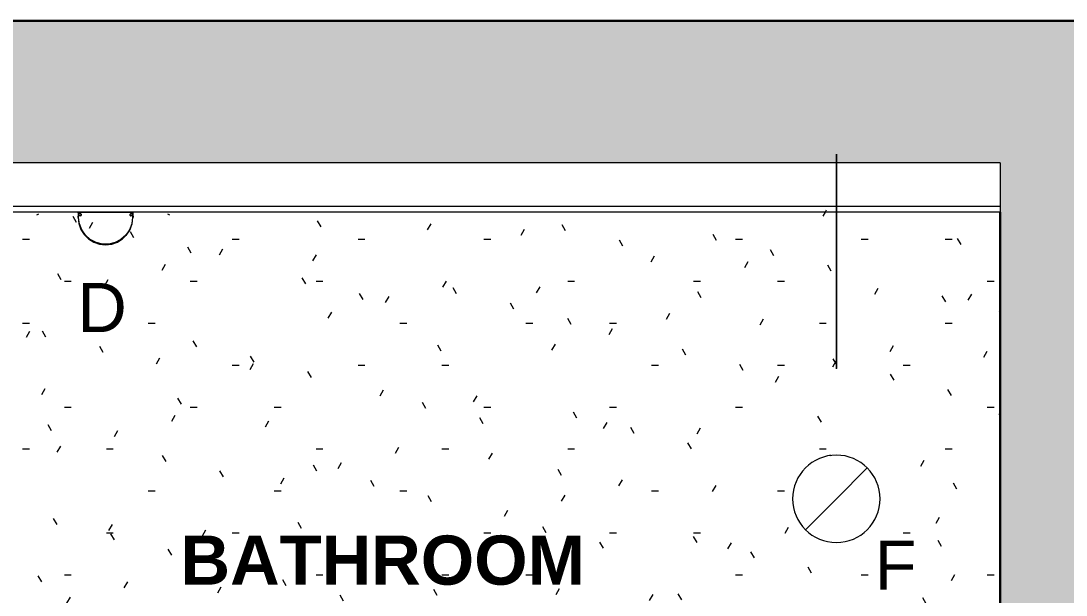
# Model space of a CAD drawing. Header units: inches. Extents: x -529 to 1015, y -2066 to -1239.
# Drawn here: x 595.1 to 690.8, y -1737.5 to -1685 of the extents above; entities that cross this region are included whole.
import ezdxf

# ---------------------------------------------------------------- set-up
doc = ezdxf.new("R2010")
doc.units = ezdxf.units.IN
doc.header["$MEASUREMENT"] = 0
doc.linetypes.add('IMPORT-HIDDEN', pattern=[0.5625, 0.375, -0.1875])
for name, color, linetype, lineweight in [('A-AREA-IDEN', 2, 'Continuous', 9), ('A-CLNG', 13, 'Continuous', 18), ('A-CLNG-PATT', 13, 'Continuous', 18), ('A-WALL', 113, 'Continuous', 18), ('A-WALL-PATT', 111, 'Continuous', 18), ('E-LITE-EQPM', 33, 'Continuous', 9), ('E-LITE-EQPM-IDEN', 33, 'Continuous', 9), ('G-IMPT', 8, 'Continuous', 9), ('I-WALL', 2, 'Continuous', 18), ('P-SANR-FIXT', 6, 'Continuous', 9)]:
    doc.layers.add(name, color=color, linetype=linetype, lineweight=lineweight)
doc.styles.add('Arial', font='arial.ttf', dxfattribs={"height": 4.5})
doc.styles.add('Swis721 Lt BT_B', font='', dxfattribs={"height": 4.5})
doc.styles.get('Swis721 Lt BT_B').set_extended_font_data('Swis721 Lt BT', bold=True)
pattern_1 = [(0, (0, 0), (15.36, 3.84), [0.634, -10.886, 0.634, -10.886, -61.44]), (0, (0, 0), (15.36, 3.84), [-23.04, 0.634, -22.406, 0.634, -10.886, -26.88]), (0, (0, 0), (15.36, 3.84), [-57.6, 0.634, -7.046, 0.634, -18.566]), (120, (5.76, 1.92), (-11.0055376, 11.38215), [0.634, -10.886, 0.634, -10.886, -61.44]), (120, (5.76, 1.92), (-11.0055376, 11.38215), [-23.04, 0.634, -22.406, 0.634, -10.886, -26.88]), (120, (5.76, 1.92), (-11.0055376, 11.38215), [-57.6, 0.634, -7.046, 0.634, -18.566]), (240, (7.68, 9.6), (-4.3544624, -15.22215), [0.634, -10.886, 0.634, -10.886, -61.44]), (240, (7.68, 9.6), (-4.3544624, -15.22215), [-23.04, 0.634, -22.406, 0.634, -10.886, -26.88]), (240, (7.68, 9.6), (-4.3544624, -15.22215), [-57.6, 0.634, -7.046, 0.634, -18.566])]

# ---------------------------------------------------------------- blocks, each defined once
blk = doc.blocks.new('Downlight - Recessed Can - 8_ Incandescent - 120V-6101284-2ND FLOOR - RCP')
at = {"layer": 'E-LITE-EQPM'}
for q in [(2.828, 2.828), (-2.828, -2.828)]:
    blk.add_line((0, 0), q, dxfattribs=at)
for start, end in [(360, 180), (0, 180), (180, 360), (180, 360)]:
    blk.add_arc((0, 0), 4, start, end, dxfattribs=at)
blk = doc.blocks.new('Family1 - Shower head - side view_dwg-5853304-2ND FLOOR - RCP')
at = {"layer": 'G-IMPT'}
for p, q in [((114.065, 0), (119.762, 0)), ((114.065, 0), (114.104, 0)), ((114.065, 0), (119.762, 0)), ((119.723, 0), (114.104, 0)), ((116.244, 0), (116.245, 0)), ((116.244, 0), (116.303, 0)), ((116.284, 0), (116.244, 0)), ((116.245, 0), (116.244, 0)), ((116.244, 0), (116.244, 0)), ((116.244, 0), (116.244, 0)), ((116.245, 0), (116.246, 0)), ((116.245, 0), (116.245, 0)), ((116.245, 0), (116.245, 0)), ((116.245, 0), (116.245, 0)), ((116.245, 0), (116.245, 0)), ((116.245, 0), (116.245, 0)), ((116.245, 0), (116.245, 0)), ((116.245, 0), (116.245, 0)), ((116.245, 0), (116.245, 0)), ((116.246, 0), (116.245, 0)), ((116.246, 0), (116.246, 0)), ((116.246, 0), (116.246, 0)), ((116.303, 0), (116.304, 0)), ((116.304, 0), (116.303, 0)), ((116.304, 0), (116.303, 0)), ((116.343, 0), (116.303, 0)), ((116.307, 0), (116.304, 0)), ((116.31, 0), (116.306, 0)), ((116.319, 0), (116.306, 0)), ((116.313, 0), (116.308, 0)), ((116.319, 0), (116.311, 0)), ((116.318, 0), (116.319, 0)), ((116.441, 0), (116.441, 0)), ((116.442, 0), (116.441, 0)), ((116.442, 0), (116.441, 0)), ((116.441, 0), (116.441, 0)), ((116.441, 0), (116.441, 0)), ((116.441, 0), (116.442, 0)), ((116.441, 0), (116.442, 0)), ((116.441, 0), (116.441, 0)), ((116.441, 0), (116.441, 0)), ((116.444, 0), (116.441, 0)), ((116.441, 0), (116.441, 0)), ((116.441, 0), (117.386, 0)), ((116.461, 0), (116.441, 0)), ((116.441, 0), (116.465, 0)), ((116.441, 0), (116.465, 0)), ((116.442, 0), (116.442, 0)), ((116.442, 0), (116.442, 0)), ((116.442, 0), (116.442, 0)), ((116.442, 0), (116.442, 0)), ((116.442, 0), (116.442, 0)), ((116.442, 0), (116.443, 0)), ((116.443, 0), (116.442, 0)), ((116.442, 0), (116.443, 0)), ((116.443, 0), (116.442, 0)), ((116.444, 0), (116.443, 0)), ((116.444, 0), (116.443, 0)), ((116.443, 0), (116.444, 0)), ((116.443, 0), (116.444, 0)), ((116.444, 0), (116.443, 0)), ((116.444, 0), (116.443, 0)), ((116.445, 0), (116.443, 0)), ((116.444, 0), (116.444, 0)), ((116.444, 0), (116.445, 0)), ((116.444, 0), (116.444, 0)), ((116.444, 0), (116.444, 0)), ((116.444, 0), (116.444, 0)), ((116.444, 0), (116.444, 0)), ((116.445, 0), (116.444, 0)), ((116.444, 0), (116.444, 0)), ((116.444, 0), (116.445, 0)), ((116.445, 0), (116.444, 0)), ((116.448, 0), (116.445, 0)), ((116.445, 0), (116.446, 0)), ((116.445, 0), (116.445, 0)), ((116.445, 0), (116.445, 0)), ((116.449, 0), (116.446, 0)), ((116.447, 0), (116.446, 0)), ((116.446, 0), (116.447, 0)), ((116.448, 0), (116.446, 0)), ((116.447, 0), (116.448, 0)), ((116.448, 0), (116.447, 0)), ((116.447, 0), (116.447, 0)), ((116.447, 0), (116.447, 0)), ((116.447, 0), (116.448, 0)), ((116.448, 0), (116.447, 0)), ((116.449, 0), (116.447, 0)), ((116.447, 0), (116.454, 0)), ((116.448, 0), (116.449, 0)), ((116.448, 0), (116.449, 0)), ((116.449, 0), (116.448, 0)), ((116.448, 0), (116.448, 0)), ((116.448, 0), (116.448, 0)), ((116.449, 0), (116.448, 0)), ((116.448, 0), (116.448, 0)), ((116.448, 0), (116.448, 0)), ((116.448, 0), (116.449, 0)), ((116.449, 0), (116.448, 0)), ((116.448, 0), (116.448, 0)), ((116.448, 0), (116.448, 0)), ((116.448, 0), (116.449, 0)), ((116.449, 0), (116.45, 0)), ((116.451, 0), (116.449, 0)), ((116.451, 0), (116.449, 0)), ((116.449, 0), (116.451, 0)), ((116.451, 0), (116.449, 0)), ((116.449, 0), (116.451, 0)), ((116.455, 0), (116.449, 0)), ((116.449, 0), (116.455, 0)), ((116.454, 0), (116.449, 0)), ((116.45, 0), (116.452, 0)), ((116.452, 0), (116.451, 0)), ((116.452, 0), (116.451, 0)), ((116.451, 0), (116.452, 0)), ((116.451, 0), (116.452, 0)), ((116.454, 0), (116.452, 0)), ((116.452, 0), (116.453, 0)), ((116.453, 0), (116.452, 0)), ((116.452, 0), (116.453, 0)), ((116.452, 0), (116.453, 0)), ((116.453, 0), (116.452, 0)), ((116.453, 0), (116.453, 0)), ((116.454, 0), (116.453, 0)), ((116.454, 0), (116.453, 0)), ((116.453, 0), (116.453, 0)), ((116.453, 0), (116.455, 0)), ((116.455, 0), (116.453, 0)), ((116.453, 0), (116.455, 0)), ((116.453, 0), (116.455, 0)), ((116.455, 0), (116.453, 0)), ((116.456, 0), (116.454, 0)), ((116.454, 0), (116.456, 0)), ((116.456, 0), (116.454, 0)), ((116.455, 0), (116.456, 0)), ((116.455, 0), (116.457, 0)), ((116.455, 0), (116.455, 0)), ((116.455, 0), (116.455, 0)), ((116.456, 0), (116.455, 0)), ((116.455, 0), (116.456, 0)), ((116.455, 0), (116.455, 0)), ((116.455, 0), (116.455, 0)), ((116.456, 0), (116.455, 0)), ((116.455, 0), (116.456, 0)), ((116.456, 0), (116.455, 0)), ((116.455, 0), (116.456, 0)), ((116.455, 0), (116.457, 0)), ((116.456, 0), (116.456, 0)), ((116.456, 0), (116.457, 0)), ((116.456, 0), (116.457, 0)), ((116.457, 0), (116.456, 0)), ((116.457, 0), (116.456, 0)), ((116.456, 0), (116.457, 0)), ((116.457, 0), (116.456, 0)), ((116.456, 0), (116.457, 0)), ((116.456, 0), (116.458, 0)), ((116.458, 0), (116.456, 0)), ((116.456, 0), (116.458, 0)), ((116.457, 0), (116.458, 0)), ((116.458, 0), (116.457, 0)), ((116.457, 0), (116.458, 0)), ((116.457, 0), (116.457, 0)), ((116.457, 0), (116.457, 0)), ((116.457, 0), (116.459, 0)), ((116.459, 0), (116.458, 0)), ((116.458, 0), (116.459, 0)), ((116.459, 0), (116.458, 0)), ((116.459, 0), (116.459, 0)), ((116.459, 0), (116.459, 0)), ((116.46, 0), (116.459, 0)), ((116.461, 0), (116.459, 0)), ((116.459, 0), (116.459, 0)), ((116.459, 0), (116.459, 0)), ((116.463, 0), (116.461, 0)), ((116.461, 0), (116.463, 0)), ((116.462, 0), (116.463, 0)), ((116.463, 0), (116.463, 0)), ((116.463, 0), (116.463, 0)), ((116.463, 0), (116.464, 0)), ((116.466, 0), (116.463, 0)), ((116.463, 0), (116.467, 0)), ((116.464, 0), (116.465, 0)), ((116.465, 0), (116.466, 0)), ((117.362, 0), (116.465, 0)), ((116.466, 0), (116.473, 0)), ((116.47, 0), (116.467, 0)), ((116.47, 0), (116.467, 0)), ((116.467, 0), (116.476, 0)), ((116.47, 0), (116.467, 0)), ((116.47, 0), (116.473, 0)), ((116.47, 0), (116.473, 0)), ((116.47, 0), (116.474, 0)), ((116.474, 0), (116.47, 0)), ((116.473, 0), (116.478, 0)), ((116.478, 0), (116.473, 0)), ((116.485, 0), (116.476, 0)), ((116.488, 0), (116.478, 0)), ((116.478, 0), (116.481, 0)), ((116.482, 0), (116.481, 0)), ((116.482, 0), (116.481, 0)), ((116.484, 0), (116.482, 0)), ((116.484, 0), (116.482, 0)), ((116.487, 0), (116.484, 0)), ((116.487, 0), (116.484, 0)), ((116.485, 0), (116.492, 0)), ((116.487, 0), (116.49, 0)), ((116.492, 0), (116.488, 0)), ((116.49, 0), (116.491, 0)), ((116.49, 0), (116.492, 0)), ((116.491, 0), (116.493, 0)), ((116.492, 0), (116.494, 0)), ((116.493, 0), (116.493, 0)), ((116.493, 0), (116.497, 0)), ((116.494, 0), (116.496, 0)), ((116.496, 0), (116.497, 0)), ((116.497, 0), (116.497, 0)), ((117.319, 0), (116.507, 0)), ((118.291, 0), (116.507, 0)), ((118.291, 0), (116.507, 0)), ((117.319, 0), (116.507, 0)), ((116.511, 0), (117.316, 0)), ((116.539, 0), (116.511, 0)), ((116.539, 0), (116.511, 0)), ((116.539, 0), (116.536, 0)), ((116.539, 0), (117.288, 0)), ((117.102, 0), (116.725, 0)), ((117.316, 0), (117.288, 0)), ((117.316, 0), (117.288, 0)), ((117.291, 0), (117.288, 0)), ((117.291, 0), (117.288, 0)), ((118.291, 0), (117.319, 0)), ((118.291, 0), (117.319, 0)), ((117.362, 0), (117.386, 0)), ((117.362, 0), (117.386, 0)), ((117.386, 0), (117.366, 0)), ((117.524, 0), (117.484, 0)), ((117.524, 0), (117.583, 0)), ((117.583, 0), (117.543, 0)), ((118.291, 0), (128.413, 0)), ((128.413, 0), (118.291, 0)), ((118.291, 0), (128.413, 0)), ((128.413, 0), (118.291, 0)), ((119.723, 0), (119.762, 0)), ((125.893, 0), (125.823, 0)), ((125.823, 0), (125.893, 0)), ((125.903, 0), (125.823, 0)), ((125.823, 0), (125.903, 0)), ((125.823, 0), (125.853, 0)), ((125.853, 0), (125.823, 0)), ((125.835, 0), (125.823, 0)), ((126.801, 0), (125.823, 0)), ((125.823, 0), (125.854, 0)), ((126.65, 0), (125.835, 0)), ((125.854, 0), (125.863, 0)), ((127.504, 0), (125.893, 0)), ((125.893, 0), (127.615, 0)), ((126.801, 0), (125.903, 0)), ((127.512, 0), (125.903, 0)), ((126.801, 0), (126.65, 0)), ((132.519, 0), (126.801, 0)), ((132.519, 0), (126.801, 0)), ((127.504, 0), (127.615, 0)), ((127.504, 0), (127.574, 0)), ((127.803, 0), (127.512, 0)), ((127.53, 0), (127.52, 0)), ((127.52, 0), (127.53, 0)), ((127.52, 0), (127.53, 0)), ((127.53, 0), (127.52, 0)), ((127.52, 0), (127.53, 0)), ((127.53, 0), (127.52, 0)), ((127.53, 0), (127.52, 0)), ((127.53, 0), (127.61, 0)), ((127.61, 0), (127.53, 0)), ((127.61, 0), (127.53, 0)), ((127.53, 0), (127.61, 0)), ((127.53, 0), (127.61, 0)), ((127.53, 0), (127.61, 0)), ((127.553, 0), (127.544, 0)), ((127.574, 0), (127.544, 0)), ((127.544, 0), (127.56, 0)), ((127.544, 0), (127.581, 0)), ((127.556, 0), (127.553, 0)), ((127.561, 0), (127.556, 0)), ((127.56, 0), (127.567, 0)), ((127.565, 0), (127.561, 0)), ((127.568, 0), (127.565, 0)), ((127.567, 0), (127.573, 0)), ((127.571, 0), (127.568, 0)), ((127.572, 0), (127.571, 0)), ((127.574, 0), (127.572, 0)), ((127.573, 0), (127.581, 0)), ((127.574, 0), (127.686, 0)), ((127.803, 0), (127.581, 0)), ((127.62, 0), (127.61, 0)), ((127.61, 0), (127.62, 0)), ((127.618, 0), (127.61, 0)), ((127.618, 0), (127.61, 0)), ((127.61, 0), (127.618, 0)), ((127.686, 0), (127.615, 0)), ((127.62, 0), (127.618, 0)), ((127.62, 0), (127.618, 0)), ((127.618, 0), (127.62, 0)), ((127.62, 0), (128.42, 0)), ((127.62, 0), (127.98, 0)), ((127.98, 0), (127.62, 0)), ((127.62, 0), (127.98, 0)), ((127.657, 0), (127.686, 0)), ((127.657, 0), (127.667, 0)), ((127.667, 0), (127.67, 0)), ((127.67, 0), (127.675, 0)), ((127.675, 0), (127.679, 0)), ((127.679, 0), (127.682, 0)), ((127.682, 0), (127.684, 0)), ((127.684, 0), (127.686, 0)), ((127.686, 0), (127.687, 0)), ((127.687, 0), (127.686, 0)), ((127.687, 0), (127.687, 0)), ((128.413, 0), (127.803, 0)), ((128.061, 0), (127.98, 0)), ((127.98, 0), (128.02, 0)), ((128.02, 0), (127.98, 0)), ((127.992, 0), (127.98, 0)), ((127.993, 0), (127.997, 0)), ((128.002, 0), (127.995, 0)), ((128.006, 0), (128.002, 0)), ((128.004, 0), (128.008, 0)), ((128.011, 0), (128.006, 0)), ((128.014, 0), (128.011, 0)), ((128.013, 0), (128.016, 0)), ((128.018, 0), (128.014, 0)), ((128.016, 0), (128.019, 0)), ((128.019, 0), (128.02, 0)), ((128.02, 0), (128.019, 0)), ((128.061, 0), (128.42, 0)), ((128.992, 0), (128.413, 0)), ((129.139, 0), (128.413, 0)), ((129.14, 0), (128.414, 0)), ((128.421, 0), (128.456, 0)), ((128.456, 0), (128.421, 0)), ((128.421, 0), (128.456, 0)), ((128.456, 0), (128.421, 0)), ((128.456, 0), (128.486, 0)), ((128.486, 0), (128.456, 0)), ((128.456, 0), (128.486, 0)), ((128.456, 0), (128.486, 0)), ((128.486, 0), (128.456, 0)), ((128.486, 0), (128.456, 0)), ((128.456, 0), (128.459, 0)), ((128.456, 0), (128.486, 0)), ((128.459, 0), (128.465, 0)), ((128.465, 0), (128.475, 0)), ((128.475, 0), (128.486, 0)), ((128.926, 0), (128.486, 0)), ((128.926, 0), (128.486, 0)), ((128.486, 0), (129.936, 0)), ((128.486, 0), (129.936, 0)), ((128.817, 0), (128.677, 0)), ((128.817, 0), (129.413, 0)), ((128.874, 0), (128.858, 0)), ((128.926, 0), (128.986, 0)), ((128.926, 0), (128.956, 0)), ((128.926, 0), (128.935, 0)), ((128.956, 0), (128.926, 0)), ((129.936, 0), (128.986, 0)), ((129.139, 0), (128.992, 0)), ((129.19, 0), (129.075, 0)), ((129.139, 0), (129.413, 0)), ((129.139, 0), (129.14, 0)), ((129.14, 0), (129.414, 0)), ((129.413, 0), (132.519, 0)), ((129.413, 0), (132.519, 0)), ((129.936, 0), (129.966, 0)), ((129.936, 0), (129.966, 0)), ((129.966, 0), (129.936, 0)), ((129.936, 0), (129.966, 0)), ((130.113, 0), (130.063, 0)), ((130.063, 0), (130.113, 0)), ((130.113, 0), (130.063, 0)), ((130.063, 0), (130.113, 0)), ((130.113, 0), (130.143, 0)), ((130.113, 0), (130.143, 0)), ((130.143, 0), (130.113, 0)), ((130.113, 0), (130.143, 0)), ((130.113, 0), (130.143, 0)), ((130.143, 0), (130.113, 0)), ((132.313, 0), (130.143, 0)), ((130.143, 0), (132.313, 0)), ((130.143, 0), (132.313, 0)), ((130.143, 0), (132.313, 0)), ((132.313, 0), (132.209, 0)), ((132.373, 0), (132.313, 0)), ((132.313, 0), (132.373, 0)), ((132.313, 0), (132.373, 0)), ((132.373, 0), (132.313, 0)), ((132.418, 0), (132.313, 0)), ((132.373, 0), (132.913, 0)), ((132.373, 0), (132.913, 0)), ((132.519, 0), (132.524, 0)), ((132.519, 0), (132.524, 0)), ((132.619, 0), (132.519, 0)), ((132.522, 0), (132.519, 0)), ((132.519, 0), (132.524, 0)), ((132.524, 0), (132.522, 0)), ((132.524, 0), (132.538, 0)), ((132.524, 0), (132.538, 0)), ((132.529, 0), (132.524, 0)), ((132.524, 0), (132.538, 0)), ((132.534, 0), (132.529, 0)), ((132.541, 0), (132.534, 0)), ((132.538, 0), (132.56, 0)), ((132.538, 0), (132.56, 0)), ((132.538, 0), (132.56, 0)), ((132.548, 0), (132.541, 0)), ((132.557, 0), (132.548, 0)), ((132.566, 0), (132.557, 0)), ((132.56, 0), (132.59, 0)), ((132.56, 0), (132.58, 0)), ((132.56, 0), (132.58, 0)), ((132.576, 0), (132.566, 0)), ((132.586, 0), (132.576, 0)), ((132.58, 0), (132.59, 0)), ((132.58, 0), (132.59, 0)), ((132.597, 0), (132.586, 0)), ((132.59, 0), (132.593, 0)), ((132.59, 0), (132.626, 0)), ((132.59, 0), (132.626, 0)), ((132.593, 0), (132.626, 0)), ((132.619, 0), (132.597, 0)), ((132.619, 0), (132.759, 0)), ((132.619, 0), (132.913, 0)), ((132.619, 0), (132.913, 0)), ((132.626, 0), (132.668, 0)), ((132.626, 0), (132.668, 0)), ((132.626, 0), (132.668, 0)), ((132.668, 0), (132.713, 0)), ((132.668, 0), (132.713, 0)), ((132.668, 0), (132.713, 0)), ((132.713, 0), (132.759, 0)), ((132.713, 0), (132.759, 0)), ((132.713, 0), (132.759, 0)), ((132.913, 0), (132.759, 0)), ((132.913, 0), (132.759, 0)), ((133.713, 0), (132.913, 0)), ((133.713, 0), (132.913, 0)), ((132.93, 0), (132.913, 0)), ((132.913, 0), (132.93, 0)), ((132.913, 0), (133.713, 0)), ((133.713, 0), (132.913, 0)), ((132.913, 0), (133.713, 0)), ((133.713, 0), (132.913, 0)), ((133.356, 0), (132.93, 0)), ((133.356, 0), (132.93, 0)), ((133.356, 0), (133.36, 0)), ((133.36, 0), (133.356, 0)), ((133.36, 0), (133.363, 0)), ((133.363, 0), (133.36, 0)), ((133.363, 0), (133.364, 0)), ((133.364, 0), (133.363, 0)), ((133.364, 0), (133.43, 0)), ((133.43, 0), (133.364, 0)), ((133.43, 0), (133.43, 0)), ((133.43, 0), (133.43, 0)), ((133.434, 0), (133.43, 0)), ((133.434, 0), (133.43, 0)), ((133.454, 0), (133.434, 0)), ((133.434, 0), (133.454, 0)), ((133.454, 0), (133.461, 0)), ((133.461, 0), (133.454, 0))]:
    blk.add_line(p, q, dxfattribs=at)
at = {"layer": 'G-IMPT', "flags": 128}
for points in [[(116.687, 0), (116.431, 0), (116.244, 0)], [(116.244, 0), (116.574, 0), (116.687, 0)], [(116.244, 0), (116.244, 0), (116.244, 0)], [(116.284, 0), (116.402, 0), (116.694, 0), (117.133, 0)], [(116.284, 0), (116.303, 0), (116.418, 0), (116.916, 0), (116.913, 0), (116.285, 0)], [(117.524, 0), (117.323, 0), (116.917, 0), (116.913, 0), (116.504, 0), (116.303, 0)], [(116.313, 0), (116.304, 0), (116.304, 0)], [(116.304, 0), (116.304, 0), (116.319, 0)], [(116.304, 0), (116.319, 0), (116.318, 0), (116.319, 0)], [(116.318, 0), (116.318, 0), (116.304, 0), (116.304, 0), (116.304, 0)], [(116.304, 0), (116.304, 0), (116.308, 0), (116.318, 0), (116.319, 0)], [(116.913, 0), (116.916, 0), (117.169, 0), (117.425, 0), (117.478, 0), (117.524, 0), (117.478, 0), (117.425, 0), (117.169, 0), (116.913, 0), (116.305, 0), (116.349, 0), (116.402, 0), (116.658, 0), (116.913, 0), (116.916, 0)], [(116.344, 0), (116.917, 0), (117.291, 0), (117.395, 0), (117.398, 0), (117.484, 0), (117.398, 0), (117.394, 0), (117.291, 0), (116.913, 0), (116.917, 0), (116.536, 0), (116.434, 0), (116.429, 0), (116.343, 0)], [(116.444, 0), (116.441, 0), (116.444, 0)], [(116.442, 0), (116.442, 0), (116.441, 0), (116.441, 0)], [(116.444, 0), (116.448, 0), (116.441, 0)], [(116.441, 0), (116.441, 0), (116.443, 0)], [(116.443, 0), (116.444, 0), (116.441, 0), (116.445, 0), (116.444, 0), (116.441, 0)], [(116.725, 0), (116.52, 0), (116.441, 0)], [(116.463, 0), (116.459, 0), (116.454, 0), (116.453, 0), (116.451, 0), (116.453, 0), (116.457, 0), (116.46, 0), (116.466, 0), (116.459, 0), (116.457, 0), (116.451, 0)], [(116.453, 0), (116.454, 0), (116.461, 0), (116.463, 0)], [(116.461, 0), (116.498, 0), (116.519, 0), (116.781, 0), (116.519, 0), (116.498, 0), (116.461, 0)], [(116.47, 0), (116.473, 0), (116.47, 0), (116.473, 0)], [(116.481, 0), (116.487, 0), (116.49, 0)], [(116.781, 0), (117.046, 0), (117.308, 0), (117.329, 0), (117.366, 0), (117.329, 0), (117.327, 0), (117.308, 0), (117.046, 0)], [(116.916, 0), (117.409, 0), (117.524, 0), (117.542, 0), (117.524, 0), (117.409, 0), (116.916, 0)], [(117.386, 0), (117.307, 0), (117.102, 0)], [(117.543, 0), (117.425, 0), (117.133, 0)], [(117.14, 0), (117.253, 0), (117.583, 0)], [(117.583, 0), (117.396, 0), (117.14, 0)], [(127.657, 0), (127.615, 0), (125.893, 0), (125.853, 0)], [(125.853, 0), (125.869, 0), (125.893, 0)], [(127.504, 0), (125.903, 0), (125.893, 0), (125.903, 0), (127.504, 0), (127.513, 0), (127.521, 0), (127.531, 0), (127.512, 0)], [(127.531, 0), (127.544, 0), (127.544, 0)], [(127.98, 0), (127.62, 0), (127.618, 0), (127.61, 0)], [(127.61, 0), (127.618, 0), (127.62, 0), (127.98, 0)], [(127.62, 0), (127.98, 0), (128.02, 0), (128.061, 0)], [(128.061, 0), (128.02, 0), (127.98, 0)], [(128.613, 0), (128.413, 0), (128.613, 0), (128.677, 0), (128.81, 0), (128.874, 0)], [(128.456, 0), (128.486, 0), (128.926, 0)], [(128.986, 0), (129.936, 0), (128.986, 0), (128.926, 0), (128.486, 0), (128.926, 0)], [(128.677, 0), (128.659, 0), (128.613, 0)], [(128.926, 0), (128.956, 0), (128.986, 0)], [(128.986, 0), (128.956, 0), (128.926, 0)], [(132.519, 0), (131.063, 0), (129.413, 0)], [(132.519, 0), (129.414, 0), (129.413, 0)], [(129.413, 0), (132.188, 0), (132.205, 0), (132.209, 0)], [(132.313, 0), (132.339, 0), (132.355, 0), (132.373, 0)], [(132.313, 0), (132.339, 0), (132.355, 0), (132.373, 0)], [(132.418, 0), (132.422, 0), (132.438, 0), (132.519, 0)], [(132.519, 0), (132.544, 0), (132.549, 0), (132.619, 0)], [(132.619, 0), (132.544, 0), (132.541, 0), (132.519, 0)], [(133.461, 0), (133.521, 0), (133.56, 0)], [(133.56, 0), (133.521, 0), (133.461, 0)]]:
    blk.add_lwpolyline(points, dxfattribs=at)
for points in [[(116.465, 0), (116.511, 0)], [(116.507, 0), (116.519, 0)], [(117.319, 0), (117.308, 0)], [(117.362, 0), (117.316, 0)], [(127.61, 0), (127.53, 0)], [(127.62, 0), (128.42, 0)], [(127.803, 0), (128.413, 0)], [(128.42, 0), (128.061, 0), (127.98, 0), (128.061, 0)], [(128.926, 0), (128.486, 0)], [(129.983, 0), (129.966, 0)], [(129.983, 0), (129.966, 0)], [(129.983, 0), (130.063, 0)], [(129.983, 0), (130.063, 0)], [(132.913, 0), (132.373, 0)], [(132.913, 0), (132.373, 0)]]:
    blk.add_lwpolyline(points, close=True, dxfattribs=at)
at = {"layer": 'G-IMPT'}
for points, knots in [([(116.304, 0), (116.304, 0), (116.304, 0), (116.304, 0), (116.304, 0), (116.304, 0), (116.304, 0), (116.304, 0), (116.304, 0), (116.304, 0), (116.304, 0), (116.304, 0), (116.304, 0), (116.304, 0), (116.304, 0), (116.304, 0), (116.304, 0)], [0, 0, 0, 0, 0.2, 0.3, 0.35, 0.4, 0.45, 0.5, 0.55, 0.6, 0.7, 0.75, 0.8, 0.85, 0.9, 1, 1, 1, 1]), ([(116.304, 0), (116.304, 0), (116.304, 0), (116.304, 0), (116.304, 0), (116.304, 0), (116.304, 0), (116.304, 0), (116.304, 0), (116.304, 0), (116.304, 0), (116.304, 0), (116.304, 0), (116.304, 0), (116.304, 0), (116.304, 0), (116.304, 0)], [0, 0, 0, 0, 0.2, 0.3, 0.35, 0.4, 0.45, 0.5, 0.55, 0.6, 0.7, 0.75, 0.8, 0.85, 0.9, 1, 1, 1, 1]), ([(116.304, 0), (116.304, 0), (116.304, 0), (116.304, 0), (116.304, 0), (116.304, 0), (116.304, 0), (116.304, 0), (116.304, 0), (116.304, 0), (116.304, 0)], [0, 0, 0, 0, 0.1, 0.2, 0.25, 0.3, 0.35, 0.4, 0.45, 0.5, 0.5, 0.5, 0.5]), ([(116.304, 0), (116.304, 0), (116.304, 0), (116.304, 0), (116.304, 0), (116.304, 0), (116.304, 0), (116.304, 0), (116.304, 0), (116.304, 0), (116.304, 0)], [0, 0, 0, 0, 0.1, 0.2, 0.25, 0.3, 0.35, 0.4, 0.45, 0.5, 0.5, 0.5, 0.5]), ([(116.317, 0), (116.317, 0), (116.317, 0), (116.318, 0), (116.318, 0), (116.318, 0), (116.318, 0), (116.318, 0), (116.318, 0), (116.318, 0), (116.318, 0), (116.318, 0), (116.318, 0), (116.318, 0), (116.318, 0), (116.318, 0), (116.318, 0)], [0, 0, 0, 0, 0.2, 0.3, 0.35, 0.4, 0.45, 0.5, 0.55, 0.6, 0.7, 0.75, 0.8, 0.85, 0.9, 1, 1, 1, 1]), ([(116.317, 0), (116.317, 0), (116.317, 0), (116.318, 0), (116.318, 0), (116.318, 0), (116.318, 0), (116.318, 0), (116.318, 0), (116.318, 0), (116.318, 0), (116.318, 0), (116.318, 0), (116.318, 0), (116.318, 0), (116.318, 0), (116.318, 0)], [0, 0, 0, 0, 0.2, 0.3, 0.35, 0.4, 0.45, 0.5, 0.55, 0.6, 0.7, 0.75, 0.8, 0.85, 0.9, 1, 1, 1, 1]), ([(116.318, 0), (116.318, 0), (116.318, 0), (116.318, 0), (116.318, 0), (116.318, 0), (116.318, 0), (116.318, 0), (116.318, 0), (116.318, 0), (116.318, 0), (116.318, 0), (116.318, 0), (116.318, 0), (116.318, 0), (116.318, 0), (116.318, 0), (116.318, 0), (116.318, 0), (116.318, 0)], [0, 0, 0, 0, 0.1, 0.2, 0.25, 0.3, 0.35, 0.4, 0.45, 0.5, 0.55, 0.6, 0.7, 0.75, 0.8, 0.85, 0.9, 0.95, 1, 1, 1, 1]), ([(116.318, 0), (116.318, 0), (116.318, 0), (116.318, 0), (116.318, 0), (116.318, 0), (116.318, 0), (116.318, 0), (116.318, 0), (116.318, 0), (116.318, 0), (116.318, 0), (116.318, 0), (116.318, 0), (116.318, 0), (116.318, 0), (116.318, 0), (116.318, 0), (116.318, 0), (116.318, 0)], [0, 0, 0, 0, 0.1, 0.2, 0.25, 0.3, 0.35, 0.4, 0.45, 0.5, 0.55, 0.6, 0.7, 0.75, 0.8, 0.85, 0.9, 0.95, 1, 1, 1, 1]), ([(116.384, 0), (116.384, 0), (116.384, 0), (116.384, 0), (116.383, 0), (116.383, 0), (116.383, 0), (116.382, 0), (116.381, 0), (116.379, 0), (116.376, 0), (116.373, 0), (116.369, 0), (116.364, 0), (116.359, 0), (116.353, 0), (116.348, 0), (116.343, 0), (116.339, 0), (116.336, 0), (116.333, 0), (116.331, 0), (116.329, 0), (116.328, 0), (116.328, 0), (116.327, 0), (116.327, 0), (116.327, 0), (116.327, 0), (116.327, 0), (116.326, 0), (116.326, 0), (116.326, 0), (116.326, 0), (116.326, 0)], [0, 0, 0, 0, 0.021739, 0.043478, 0.065217, 0.086957, 0.108696, 0.130435, 0.173913, 0.217391, 0.26087, 0.304348, 0.347826, 0.391304, 0.434783, 0.478261, 0.521739, 0.565217, 0.608696, 0.652174, 0.695652, 0.73913, 0.782609, 0.826087, 0.869565, 0.891304, 0.913043, 0.934783, 0.945652, 0.956522, 0.967391, 0.978261, 0.98913, 1, 1, 1, 1]), ([(116.326, 0), (116.326, 0), (116.326, 0), (116.326, 0), (116.326, 0), (116.327, 0), (116.327, 0), (116.327, 0), (116.327, 0), (116.328, 0), (116.329, 0), (116.331, 0), (116.333, 0), (116.335, 0), (116.339, 0), (116.343, 0), (116.348, 0), (116.353, 0), (116.358, 0), (116.364, 0), (116.368, 0), (116.372, 0), (116.375, 0), (116.378, 0), (116.38, 0), (116.382, 0), (116.382, 0), (116.383, 0), (116.383, 0), (116.383, 0), (116.384, 0), (116.384, 0), (116.384, 0), (116.384, 0), (116.384, 0), (116.384, 0)], [0, 0, 0, 0, 0.01087, 0.021739, 0.032609, 0.043478, 0.065217, 0.086957, 0.130435, 0.173913, 0.217391, 0.26087, 0.304348, 0.347826, 0.391304, 0.434783, 0.478261, 0.521739, 0.565217, 0.608696, 0.652174, 0.695652, 0.73913, 0.782609, 0.826087, 0.869565, 0.891304, 0.913043, 0.934783, 0.945652, 0.956522, 0.967391, 0.978261, 0.98913, 1, 1, 1, 1]), ([(116.375, 0), (116.375, 0), (116.375, 0), (116.374, 0), (116.374, 0), (116.374, 0), (116.373, 0), (116.372, 0), (116.371, 0), (116.369, 0), (116.367, 0), (116.363, 0), (116.36, 0), (116.356, 0), (116.352, 0), (116.348, 0), (116.344, 0), (116.34, 0), (116.337, 0), (116.335, 0), (116.334, 0), (116.333, 0), (116.332, 0), (116.332, 0), (116.332, 0), (116.332, 0), (116.332, 0), (116.331, 0), (116.331, 0), (116.331, 0), (116.331, 0)], [0, 0, 0, 0, 0.02381, 0.047619, 0.071429, 0.095238, 0.142857, 0.190476, 0.238095, 0.285714, 0.333333, 0.380952, 0.428571, 0.47619, 0.52381, 0.571429, 0.619048, 0.666667, 0.714286, 0.761905, 0.809524, 0.857143, 0.904762, 0.928571, 0.940476, 0.952381, 0.964286, 0.97619, 0.988095, 1, 1, 1, 1]), ([(116.331, 0), (116.331, 0), (116.331, 0), (116.331, 0), (116.331, 0), (116.331, 0), (116.332, 0), (116.332, 0), (116.332, 0), (116.332, 0), (116.332, 0), (116.332, 0), (116.333, 0), (116.333, 0), (116.334, 0), (116.335, 0), (116.337, 0), (116.339, 0), (116.342, 0), (116.345, 0), (116.348, 0), (116.352, 0), (116.356, 0), (116.36, 0), (116.364, 0), (116.367, 0), (116.369, 0), (116.371, 0), (116.372, 0), (116.373, 0), (116.374, 0), (116.374, 0), (116.374, 0), (116.374, 0), (116.375, 0), (116.375, 0), (116.375, 0), (116.375, 0)], [0, 0, 0, 0, 0.01, 0.02, 0.03, 0.04, 0.05, 0.06, 0.08, 0.1, 0.12, 0.16, 0.2, 0.24, 0.28, 0.32, 0.36, 0.4, 0.44, 0.48, 0.52, 0.56, 0.6, 0.64, 0.68, 0.72, 0.76, 0.8, 0.84, 0.88, 0.92, 0.94, 0.96, 0.97, 0.98, 0.99, 1, 1, 1, 1]), ([(116.913, 0), (116.893, 0), (116.862, 0), (116.822, 0), (116.791, 0), (116.766, 0), (116.746, 0), (116.731, 0), (116.717, 0), (116.706, 0), (116.698, 0), (116.692, 0), (116.688, 0), (116.687, 0), (116.687, 0)], [0, 0, 0, 0, 0.250083, 0.375128, 0.500168, 0.625194, 0.687715, 0.750232, 0.812736, 0.8752, 0.906454, 0.937688, 0.968878, 1, 1, 1, 1]), ([(116.687, 0), (116.687, 0), (116.689, 0), (116.694, 0), (116.7, 0), (116.708, 0), (116.72, 0), (116.735, 0), (116.749, 0), (116.769, 0), (116.794, 0), (116.824, 0), (116.864, 0), (116.894, 0), (116.913, 0)], [0, 0, 0, 0, 0.030973, 0.062142, 0.093379, 0.124637, 0.187124, 0.249642, 0.312168, 0.374698, 0.499749, 0.624809, 0.749872, 1, 1, 1, 1]), ([(116.781, 0), (116.776, 0), (116.765, 0), (116.752, 0), (116.742, 0), (116.734, 0), (116.728, 0), (116.725, 0), (116.725, 0)], [0, 0, 0, 0, 0.250895, 0.501694, 0.627133, 0.752503, 0.877526, 1, 1, 1, 1]), ([(117.14, 0), (117.14, 0), (117.139, 0), (117.135, 0), (117.13, 0), (117.122, 0), (117.111, 0), (117.097, 0), (117.082, 0), (117.062, 0), (117.037, 0), (117.007, 0), (116.967, 0), (116.937, 0), (116.917, 0)], [0, 0, 0, 0, 0.031125, 0.062316, 0.093551, 0.124804, 0.187268, 0.249772, 0.312288, 0.374809, 0.499834, 0.624874, 0.749918, 1, 1, 1, 1]), ([(116.917, 0), (116.936, 0), (116.966, 0), (117.005, 0), (117.035, 0), (117.059, 0), (117.079, 0), (117.093, 0), (117.107, 0), (117.119, 0), (117.127, 0), (117.133, 0), (117.138, 0), (117.14, 0), (117.14, 0)], [0, 0, 0, 0, 0.250126, 0.375189, 0.500248, 0.625297, 0.687827, 0.750353, 0.81287, 0.875357, 0.906614, 0.937851, 0.96902, 1, 1, 1, 1]), ([(117.102, 0), (117.102, 0), (117.099, 0), (117.093, 0), (117.085, 0), (117.075, 0), (117.062, 0), (117.051, 0), (117.046, 0)], [0, 0, 0, 0, 0.122474, 0.247497, 0.372867, 0.498306, 0.749105, 1, 1, 1, 1]), ([(127.512, 0), (127.517, 0), (127.526, 0), (127.538, 0), (127.548, 0), (127.556, 0), (127.561, 0), (127.566, 0), (127.57, 0), (127.573, 0), (127.576, 0), (127.577, 0), (127.578, 0), (127.579, 0), (127.58, 0), (127.581, 0), (127.581, 0), (127.581, 0), (127.581, 0), (127.581, 0), (127.581, 0), (127.581, 0)], [0, 0, 0, 0, 0.194032, 0.381185, 0.553778, 0.632598, 0.705425, 0.771554, 0.830284, 0.881003, 0.923248, 0.941054, 0.956575, 0.969765, 0.9806, 0.989062, 0.995129, 0.997258, 0.998782, 0.999696, 1, 1, 1, 1]), ([(127.98, 0), (127.98, 0), (127.98, 0), (127.98, 0), (127.98, 0), (127.98, 0), (127.98, 0), (127.98, 0), (127.98, 0), (127.98, 0), (127.98, 0), (127.98, 0)], [0.95454545, 0.95454545, 0.95454545, 0.95454545, 0.95678676, 0.9698708, 0.9806208, 0.98901886, 0.9950481, 0.99717015, 0.99869613, 0.99962918, 1, 1, 1, 1]), ([(127.98, 0), (127.98, 0), (127.98, 0), (127.98, 0), (127.98, 0), (127.98, 0), (127.98, 0), (127.98, 0), (127.98, 0), (127.98, 0), (127.98, 0), (127.98, 0)], [0.95454545, 0.95454545, 0.95454545, 0.95454545, 0.95678927, 0.96987274, 0.98062216, 0.98901969, 0.9950485, 0.99717038, 0.99869623, 0.99962921, 1, 1, 1, 1]), ([(127.98, 0), (127.98, 0), (127.98, 0), (127.98, 0), (127.98, 0), (127.98, 0), (127.98, 0), (127.98, 0), (127.98, 0), (127.98, 0), (127.98, 0), (127.98, 0)], [0.95454545, 0.95454545, 0.95454545, 0.95454545, 0.95678905, 0.96987255, 0.98062201, 0.98901959, 0.99504845, 0.99717035, 0.99869622, 0.9996292, 1, 1, 1, 1]), ([(128.061, 0), (128.061, 0), (128.061, 0), (128.061, 0), (128.061, 0), (128.061, 0), (128.061, 0), (128.061, 0), (128.061, 0), (128.061, 0), (128.061, 0), (128.061, 0)], [0.95454545, 0.95454545, 0.95454545, 0.95454545, 0.95678927, 0.96987274, 0.98062216, 0.98901969, 0.9950485, 0.99717038, 0.99869623, 0.99962921, 1, 1, 1, 1]), ([(128.817, 0), (128.817, 0), (128.818, 0), (128.82, 0), (128.823, 0), (128.827, 0), (128.833, 0), (128.843, 0), (128.858, 0), (128.879, 0), (128.905, 0), (128.936, 0), (128.957, 0), (128.969, 0)], [0, 0, 0, 0, 0.004058, 0.016221, 0.036474, 0.064783, 0.1011, 0.145369, 0.257441, 0.400177, 0.572488, 0.773074, 1, 1, 1, 1]), ([(128.969, 0), (128.964, 0), (128.952, 0), (128.929, 0), (128.907, 0), (128.888, 0), (128.879, 0), (128.874, 0)], [0, 0, 0, 0, 0.272585, 0.528748, 0.769567, 0.885766, 1, 1, 1, 1]), ([(128.874, 0), (128.884, 0), (128.923, 0), (128.962, 0), (128.992, 0)], [0, 0, 0, 0, 0.235711, 1, 1, 1, 1]), ([(128.969, 0), (128.977, 0), (129.012, 0), (129.048, 0), (129.075, 0)], [0, 0, 0, 0, 0.231855, 1, 1, 1, 1]), ([(129.075, 0), (129.07, 0), (129.063, 0), (129.05, 0), (129.039, 0), (129.028, 0), (129.017, 0), (129.004, 0), (128.996, 0), (128.992, 0)], [0, 0, 0, 0, 0.296363, 0.432541, 0.560066, 0.679433, 0.791585, 0.89787, 1, 1, 1, 1]), ([(129.139, 0), (129.184, 0), (129.276, 0), (129.367, 0), (129.413, 0)], [0, 0, 0, 0, 0.491859, 1, 1, 1, 1]), ([(129.19, 0), (129.189, 0), (129.186, 0), (129.181, 0), (129.175, 0), (129.169, 0), (129.162, 0), (129.155, 0), (129.148, 0), (129.142, 0), (129.139, 0)], [0, 0, 0, 0, 0.171628, 0.331085, 0.476873, 0.608107, 0.724824, 0.827712, 0.918452, 1, 1, 1, 1]), ([(129.19, 0), (129.227, 0), (129.301, 0), (129.376, 0), (129.413, 0)], [0, 0, 0, 0, 0.491067, 1, 1, 1, 1])]:
    blk.add_open_spline(points, degree=3, knots=knots, dxfattribs=at)
at = {"layer": 'G-IMPT', "linetype": 'IMPORT-HIDDEN'}
for points, knots in [([(132.189, 0), (132.189, 0), (132.19, 0), (132.198, 0), (132.218, 0), (132.245, 0), (132.278, 0), (132.302, 0), (132.313, 0)], [0, 0, 0, 0, 0.090901, 0.272721, 0.454541, 0.63636, 0.81818, 1, 1, 1, 1]), ([(132.313, 0), (132.325, 0), (132.349, 0), (132.382, 0), (132.409, 0), (132.429, 0), (132.437, 0), (132.438, 0), (132.438, 0)], [0, 0, 0, 0, 0.181817, 0.363633, 0.54545, 0.727266, 0.909083, 1, 1, 1, 1])]:
    blk.add_open_spline(points, degree=3, knots=knots, dxfattribs=at)
blk = doc.blocks.new('Family1 - Family1-5853309-2ND FLOOR - RCP')
at = {"extrusion": (0, 0, -1), "zscale": -1}
blk.add_blockref('Family1 - Shower head - side view_dwg-5853304-2ND FLOOR - RCP', (-132.913, 0), dxfattribs=at)
blk = doc.blocks.new('spectrum-sconce_round - BATHROOM 5_W x 4_D x 9_25_H 2-V6-2ND FLOOR - RCP')
at = {"layer": 'E-LITE-EQPM'}
for p, q in [((-7.43, 2.926), (-7.259, 2.849)), ((-4.073, 3.156), (-4.058, 3.156)), ((-4.073, 3.031), (-4.073, 3.156)), ((-4.073, 3.156), (-4.073, 3.031)), ((-4.073, 3.141), (-4.058, 3.141)), ((-4.073, 3.048), (-4.073, 3.141)), ((-4.073, 3.141), (-4.073, 3.048)), ((-4.073, 3.031), (-4.073, 2.656)), ((-4.058, 3.031), (-4.073, 3.031)), ((-4.058, 3.156), (-4.058, 3.031)), ((-4.058, 3.031), (-4.058, 2.719)), ((-4.027, 3.031), (-4.027, 3.156)), ((-4.027, 2.719), (-4.027, 3.031)), ((-4.027, 3), (-3.861, 3)), ((0.745, 3), (0.911, 3)), ((0.911, 3.156), (0.911, 3.031)), ((0.911, 3.031), (0.911, 2.719)), ((0.942, 3.031), (0.942, 3.156)), ((0.942, 3.156), (0.958, 3.156)), ((0.942, 3.141), (0.958, 3.141)), ((0.942, 2.719), (0.942, 3.031)), ((0.958, 3.031), (0.942, 3.031)), ((0.958, 3.031), (0.958, 3.156)), ((0.958, 3.156), (0.958, 3.031)), ((0.958, 3.048), (0.958, 3.141)), ((0.958, 3.141), (0.958, 3.048)), ((0.958, 2.656), (0.958, 3.031)), ((4.591, 2.849), (4.762, 2.926)), ((-4.058, 2.719), (-4.027, 2.719)), ((-4.058, 2.656), (-4.058, 2.719)), ((-4.058, 2.703), (-4.027, 2.703)), ((-3.808, 2.672), (-4.058, 2.672)), ((-4.058, 2.656), (-4.058, 2.672)), ((-3.861, 2.812), (-4.027, 2.812)), ((-3.861, 2.797), (-4.027, 2.797)), ((-3.808, 2.672), (-3.683, 2.672)), ((-3.683, 2.672), (-3.808, 2.672)), ((-3.808, 2.656), (-3.808, 2.672)), ((-3.683, 2.672), (-3.683, 2.656)), ((-3.683, 2.672), (-3.069, 2.672)), ((-3.069, 2.672), (-3.683, 2.672)), ((-0.046, 2.672), (-3.069, 2.672)), ((-0.046, 2.672), (0.567, 2.672)), ((0.567, 2.672), (-0.046, 2.672)), ((0.567, 2.656), (0.567, 2.672)), ((0.567, 2.672), (0.692, 2.672)), ((0.693, 2.672), (0.567, 2.672)), ((0.942, 2.672), (0.693, 2.672)), ((0.693, 2.656), (0.693, 2.672)), ((0.911, 2.812), (0.745, 2.812)), ((0.911, 2.797), (0.745, 2.797)), ((0.911, 2.719), (0.942, 2.719)), ((0.911, 2.703), (0.942, 2.703)), ((0.942, 2.719), (0.942, 2.656)), ((0.942, 2.656), (0.942, 2.672))]:
    blk.add_line(p, q, dxfattribs=at)
at = {"layer": 'E-LITE-EQPM', "flags": 128}
for points in [[(-1.558, 5.656), (-2.114, 5.594), (-2.642, 5.409), (-3.116, 5.111), (-3.512, 4.715), (-3.81, 4.241), (-3.995, 3.713), (-4.058, 3.156)], [(-4.027, 3.156), (-3.955, 3.747), (-3.744, 4.304), (-3.406, 4.793), (-2.96, 5.188), (-2.433, 5.465), (-1.855, 5.607), (-1.26, 5.607), (-0.682, 5.465), (-0.155, 5.188), (0.29, 4.793), (0.628, 4.304), (0.839, 3.747), (0.911, 3.156)], [(-3.955, 3.731), (-3.744, 4.288), (-3.406, 4.778), (-2.96, 5.172), (-2.433, 5.449), (-1.855, 5.591), (-1.26, 5.591), (-0.682, 5.449), (-0.155, 5.172), (0.29, 4.778), (0.628, 4.288), (0.839, 3.731)], [(0.942, 3.156), (0.88, 3.713), (0.695, 4.241), (0.397, 4.715), (0.001, 5.111), (-0.473, 5.409), (-1.001, 5.594), (-1.558, 5.656)]]:
    blk.add_lwpolyline(points, dxfattribs=at)
at = {"layer": 'E-LITE-EQPM'}
for centre, start, end in [((-3.871, 2.906), 276.13286, 83.86714), ((-3.871, 2.906), 69.88928, 83.86714), ((-3.871, 2.891), 276.13286, 13.97786), ((-3.871, 2.906), 346.02214, 41.93357), ((-3.871, 2.891), 346.02214, 13.97786), ((0.755, 2.906), 96.13286, 263.86714), ((0.755, 2.906), 166.02214, 207.95571), ((0.755, 2.891), 166.02214, 207.95571), ((0.755, 2.891), 166.02214, 263.86714), ((0.755, 2.906), 124.08858, 152.04429), ((-3.871, 2.891), 276.13286, 290.11072)]:
    blk.add_arc(centre, 0.0943, start, end, dxfattribs=at)

msp = doc.modelspace()

# ---------------------------------------------------------------- hatches: boundary and pattern name
at = {"layer": 'A-CLNG-PATT'}
h = msp.add_hatch(dxfattribs=at)
h.set_pattern_fill('FP_1', color=256, style=0, pattern_type=2)
h.set_pattern_definition(pattern_1)
h.paths.add_polyline_path([(570.446, -1796.463), (612.042, -1796.463), (612.042, -1762.259), (684.723, -1762.259), (684.723, -1702.469), (605.339, -1702.473), (605.323, -1702.969), (605.248, -1703.56), (605.036, -1704.116), (604.715, -1704.591), (604.348, -1704.945), (603.908, -1705.221), (603.379, -1705.406), (602.767, -1705.463), (602.214, -1705.388), (601.713, -1705.206), (601.248, -1704.908), (600.858, -1704.512), (600.562, -1704.03), (600.384, -1703.51), (600.307, -1702.797), (600.307, -1702.469), (578.339, -1702.473), (578.323, -1702.969), (578.248, -1703.56), (578.036, -1704.116), (577.715, -1704.591), (577.348, -1704.945), (576.908, -1705.221), (576.379, -1705.406), (575.767, -1705.463), (575.214, -1705.388), (574.713, -1705.206), (574.248, -1704.908), (573.858, -1704.512), (573.552, -1704), (573.384, -1703.51), (573.307, -1702.797), (573.307, -1702.469), (570.446, -1702.469), (570.446, -1794.129)], flags=0)
h.paths.add_polyline_path([(591.595, -1746.451), (590.819, -1746.349), (590.095, -1746.049), (589.474, -1745.572), (588.997, -1744.951), (588.697, -1744.227), (588.595, -1743.451), (588.697, -1742.674), (588.997, -1741.951), (589.474, -1741.329), (590.095, -1740.853), (590.819, -1740.553), (591.595, -1740.451), (592.371, -1740.553), (593.095, -1740.853), (593.716, -1741.329), (594.193, -1741.951), (594.493, -1742.674), (594.595, -1743.451), (594.493, -1744.227), (594.193, -1744.951), (593.716, -1745.572), (593.095, -1746.049), (592.371, -1746.349)], flags=0)
h.paths.add_polyline_path([(669.723, -1732.713), (668.688, -1732.576), (667.723, -1732.177), (666.895, -1731.541), (666.259, -1730.713), (665.86, -1729.748), (665.723, -1728.713), (665.86, -1727.677), (666.259, -1726.713), (666.895, -1725.884), (667.723, -1725.248), (668.688, -1724.849), (669.723, -1724.713), (670.759, -1724.849), (671.723, -1725.248), (672.552, -1725.884), (673.188, -1726.713), (673.587, -1727.677), (673.723, -1728.713), (673.587, -1729.748), (673.188, -1730.713), (672.552, -1731.541), (671.723, -1732.177), (670.759, -1732.576)], flags=0)
h.paths.add_polyline_path([(575.823, -1705.404), (576.175, -1705.391), (576.775, -1705.221), (577.225, -1704.985), (577.714, -1704.528), (578.033, -1704.038), (578.224, -1703.51), (578.288, -1702.813), (578.08, -1702.792), (578.044, -1702.681), (578.104, -1702.615), (578.22, -1702.61), (578.292, -1702.61), (578.292, -1702.516), (578.323, -1702.516), (578.323, -1702.485), (573.323, -1702.485), (573.323, -1702.516), (573.354, -1702.532), (573.354, -1702.61), (573.558, -1702.625), (573.58, -1702.64), (573.601, -1702.742), (573.52, -1702.813), (573.354, -1702.828), (573.356, -1702.969), (573.432, -1703.56), (573.648, -1704.116), (573.993, -1704.606), (574.45, -1705.001), (575.011, -1705.277), (575.525, -1705.404)], flags=0)
h.paths.add_polyline_path([(603.12, -1705.404), (603.775, -1705.221), (604.225, -1704.985), (604.714, -1704.528), (605.033, -1704.038), (605.224, -1703.51), (605.288, -1702.813), (605.08, -1702.792), (605.044, -1702.681), (605.104, -1702.615), (605.22, -1702.61), (605.292, -1702.61), (605.292, -1702.516), (605.323, -1702.516), (605.323, -1702.485), (600.323, -1702.485), (600.323, -1702.516), (600.354, -1702.532), (600.354, -1702.61), (600.558, -1702.625), (600.58, -1702.64), (600.601, -1702.742), (600.52, -1702.813), (600.354, -1702.828), (600.356, -1702.969), (600.432, -1703.56), (600.648, -1704.116), (600.993, -1704.606), (601.45, -1705.001), (602.011, -1705.277), (602.525, -1705.404), (602.823, -1705.404)], flags=0)
at = {"layer": 'A-WALL-PATT', "lineweight": 9}
for points in [[(775.767, -1697.969), (778.267, -1697.969), (778.267, -1684.969), (531.381, -1684.969), (531.381, -1697.969), (768.774, -1697.969)], [(696.723, -1914.91), (696.723, -1697.969), (684.723, -1697.969), (684.723, -1914.91)]]:
    msp.add_hatch(color=7, dxfattribs=at).paths.add_polyline_path(points, flags=0)
h = msp.add_hatch(dxfattribs=at)
h.set_pattern_fill('FP_1', color=256, style=0, pattern_type=2)
h.set_pattern_definition(pattern_1)
h.paths.add_polyline_path([(570.446, -1702.469), (684.723, -1702.469), (684.723, -1701.969), (570.446, -1701.969)], flags=0)

# ---------------------------------------------------------------- linework, layer by layer
at = {"layer": 'A-CLNG'}
for start, end in [(0, 180), (180, 0)]:
    msp.add_arc((669.723, -1728.713), 4, start, end, dxfattribs=at)
at = {"layer": 'A-WALL', "color": 8, "lineweight": 30}
msp.add_line((357.936, -1684.969), (778.267, -1684.969), dxfattribs=at)
at = {"layer": 'A-WALL', "color": 55}
msp.add_line((684.723, -1697.969), (570.446, -1697.969), dxfattribs=at)
at = {"layer": 'A-WALL'}
for p, q in [((684.723, -1697.969), (684.723, -1702.469)), ((684.723, -1701.969), (570.446, -1701.969))]:
    msp.add_line(p, q, dxfattribs=at)
at = {"layer": 'I-WALL'}
msp.add_line((684.723, -1702.469), (570.446, -1702.469), dxfattribs=at)
at = {"layer": 'I-WALL', "color": 8, "lineweight": 30}
msp.add_line((684.723, -1762.259), (684.723, -1702.469), dxfattribs=at)

# ---------------------------------------------------------------- block references
at = {"layer": 'E-LITE-EQPM', "rotation": 180}
msp.add_blockref('spectrum-sconce_round - BATHROOM 5_W x 4_D x 9_25_H 2-V6-2ND FLOOR - RCP', (601.265, -1699.813), dxfattribs=at)
at = {"layer": 'E-LITE-EQPM'}
msp.add_blockref('Downlight - Recessed Can - 8_ Incandescent - 120V-6101284-2ND FLOOR - RCP', (669.723, -1728.713), dxfattribs=at)
at = {"layer": 'P-SANR-FIXT', "rotation": 270.0000000000006}
msp.add_blockref('Family1 - Family1-5853309-2ND FLOOR - RCP', (669.723, -1697.969), dxfattribs=at)

# ---------------------------------------------------------------- texts
at = {"layer": 'A-AREA-IDEN', "insert": (609.68, -1732.074), "char_height": 4.5, "width": 43.632, "attachment_point": 1, "style": 'Swis721 Lt BT_B'}
msp.add_mtext('BATHROOM', dxfattribs=at)
at = {"layer": 'E-LITE-EQPM-IDEN', "char_height": 4.5, "attachment_point": 1, "style": 'Arial'}
for s, insert, width in [('D', (600.227, -1708.953), 5.6055), ('F', (673.222, -1732.532), 4.6965)]:
    msp.add_mtext(s, dxfattribs=dict(at, insert=insert, width=width))

doc.saveas('drawing.dxf')
